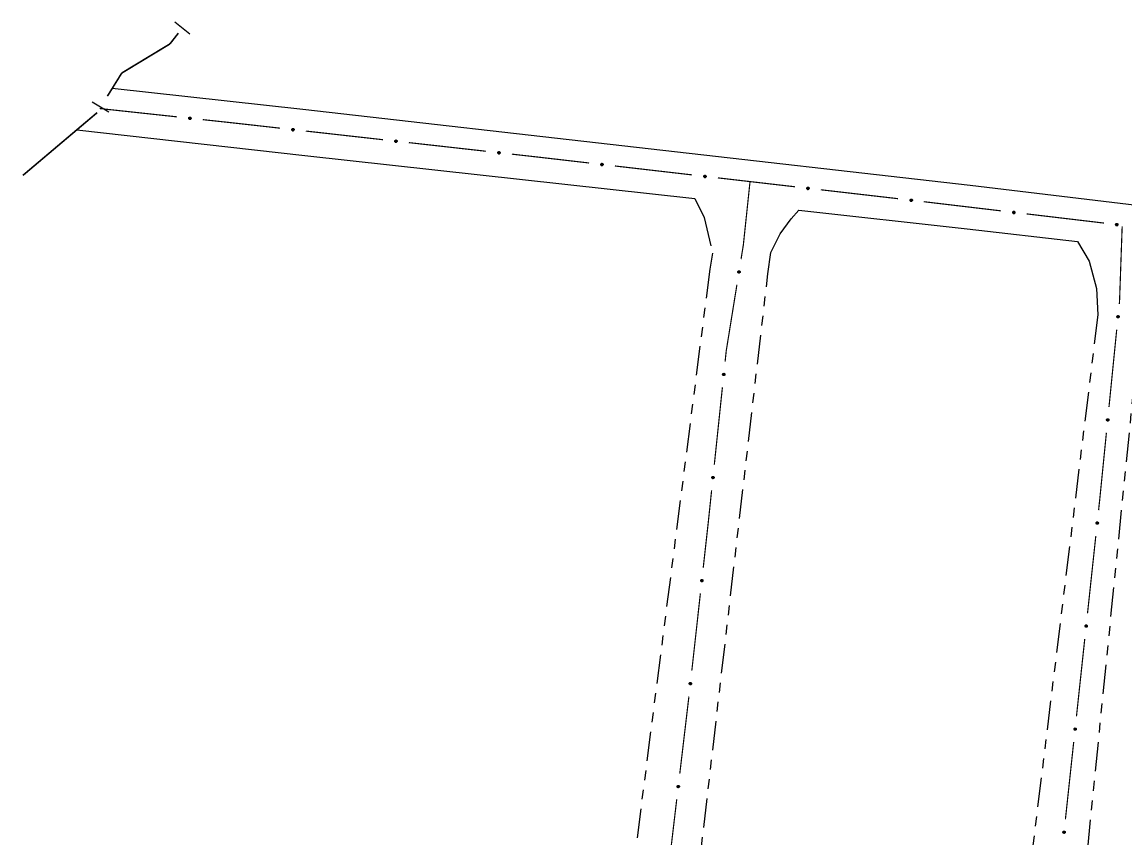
# Model space of a CAD drawing. Extents: x 211453 to 215163, y 4877397 to 4881305.
# Drawn here: x 212070 to 212240.3, y 4878752 to 4878878.1 of the extents above; entities that cross this region are included whole.
import ezdxf

# ---------------------------------------------------------------- set-up
doc = ezdxf.new("R2010")
doc.units = 0
doc.header["$LTSCALE"] = 1.5
doc.header["$MEASUREMENT"] = 0
doc.linetypes.add('TRACO_25', pattern=[8, 3, -1, 1, -1, 1, -1])
for name, color, linetype in [('LM-LIM-SETORES-BAIRROS', 250, 'CONTINUOUS'), ('SV-EIXO-ROD-ESTR', 7, 'CONTINUOUS'), ('SV-EIXO-RUA-N-PAV', 6, 'CONTINUOUS'), ('SV-EST-MUNIC-PAV', 20, 'CONTINUOUS'), ('SV-RUA-NAO-PAV', 7, 'CONTINUOUS')]:
    doc.layers.add(name, color=color, linetype=linetype)

msp = doc.modelspace()

# ---------------------------------------------------------------- linework, layer by layer
at = {"layer": 'LM-LIM-SETORES-BAIRROS'}
for points in [[(212095.887294, 4878876.277963), (212093.524779, 4878878.126888)], [(212083.359258, 4878864.196016), (212080.81054, 4878865.778431)]]:
    msp.add_lwpolyline(points, dxfattribs=at)
at = {"layer": 'LM-LIM-SETORES-BAIRROS', "const_width": 0.25}
for points in [[(212092.787227, 4878874.750612), (212094.089729, 4878876.41492)], [(212092.028529, 4878874.291865), (212092.787227, 4878874.750612)], [(212085.357481, 4878870.258208), (212092.028529, 4878874.291865)], [(212083.139843, 4878866.686368), (212085.24973, 4878870.084659)], [(212085.24973, 4878870.084659), (212085.357481, 4878870.258208)], [(212070.096079, 4878854.459353), (212081.552268, 4878864.142106)]]:
    msp.add_lwpolyline(points, dxfattribs=at)
at = {"layer": 'SV-EIXO-ROD-ESTR', "const_width": 0.18}
for points in [[(212081.956301, 4878864.780098), (212093.887315, 4878863.495219)], [(212097.86432, 4878863.066926), (212101.841324, 4878862.638633)], [(212101.841324, 4878862.638633), (212102.152491, 4878862.605123)], [(212102.152491, 4878862.605123), (212109.791663, 4878861.748652)], [(212113.766758, 4878861.302981), (212125.692042, 4878859.965969)], [(212129.667136, 4878859.520298), (212141.59242, 4878858.183286)], [(212145.567515, 4878857.737615), (212148.548836, 4878857.403362)], [(212148.548836, 4878857.403362), (212149.466661, 4878857.300461)], [(212149.466661, 4878857.300461), (212157.489697, 4878856.373354)], [(212161.463255, 4878855.914187), (212173.38393, 4878854.536687)], [(212177.357489, 4878854.07752), (212189.278164, 4878852.70002)], [(212193.251722, 4878852.240853), (212205.172397, 4878850.863352)], [(212209.145273, 4878850.398355), (212221.061724, 4878848.984778)], [(212225.033874, 4878848.513586), (212236.950325, 4878847.100009)]]:
    msp.add_lwpolyline(points, dxfattribs=at)
at = {"layer": 'SV-EIXO-ROD-ESTR'}
for points in [[(212095.744749, 4878863.405904), (212095.782399, 4878863.437123), (212095.82114, 4878863.456254), (212095.858045, 4878863.462911), (212095.89219, 4878863.46029), (212095.926821, 4878863.453674), (212095.960264, 4878863.4393), (212095.993849, 4878863.415125), (212096.02543, 4878863.377578), (212096.04242, 4878863.336603), (212096.050882, 4878863.300771), (212096.050199, 4878863.265009), (212096.043209, 4878863.231475), (212096.027129, 4878863.197229), (212096.002298, 4878863.163434), (212095.963774, 4878863.132591), (212095.925665, 4878863.114096), (212095.889799, 4878863.108594), (212095.853851, 4878863.109509), (212095.818576, 4878863.116687), (212095.785829, 4878863.130985), (212095.751847, 4878863.156048), (212095.72191, 4878863.194474), (212095.703028, 4878863.232273), (212095.697025, 4878863.268052), (212095.698722, 4878863.303423), (212095.704935, 4878863.338238), (212095.717984, 4878863.372458), (212095.744749, 4878863.405904)], [(212111.648689, 4878861.65122), (212111.686475, 4878861.682274), (212111.725299, 4878861.701236), (212111.762233, 4878861.707731), (212111.796367, 4878861.704961), (212111.830968, 4878861.698194), (212111.864348, 4878861.683674), (212111.897827, 4878861.659353), (212111.929243, 4878861.621668), (212111.946055, 4878861.580619), (212111.95436, 4878861.54475), (212111.95352, 4878861.508991), (212111.946383, 4878861.475488), (212111.930154, 4878861.441313), (212111.905176, 4878861.407626), (212111.866517, 4878861.376953), (212111.828327, 4878861.358624), (212111.792438, 4878861.353279), (212111.756494, 4878861.35435), (212111.721252, 4878861.361683), (212111.688567, 4878861.376124), (212111.654695, 4878861.401335), (212111.624926, 4878861.439892), (212111.60621, 4878861.477773), (212111.600363, 4878861.513578), (212111.602214, 4878861.548942), (212111.60858, 4878861.583729), (212111.621778, 4878861.617891), (212111.648689, 4878861.65122)], [(212127.549068, 4878859.868537), (212127.586853, 4878859.899591), (212127.625678, 4878859.918553), (212127.662611, 4878859.925048), (212127.696745, 4878859.922278), (212127.731347, 4878859.915511), (212127.764727, 4878859.900991), (212127.798205, 4878859.87667), (212127.829622, 4878859.838985), (212127.846433, 4878859.797936), (212127.854739, 4878859.762067), (212127.853899, 4878859.726308), (212127.846762, 4878859.692805), (212127.830533, 4878859.65863), (212127.805554, 4878859.624944), (212127.766896, 4878859.59427), (212127.728706, 4878859.575941), (212127.692817, 4878859.570596), (212127.656873, 4878859.571668), (212127.62163, 4878859.579), (212127.588946, 4878859.593441), (212127.555074, 4878859.618652), (212127.525304, 4878859.657209), (212127.506588, 4878859.69509), (212127.500741, 4878859.730895), (212127.502593, 4878859.766259), (212127.508959, 4878859.801046), (212127.522157, 4878859.835208), (212127.549068, 4878859.868537)], [(212143.449447, 4878858.085854), (212143.487232, 4878858.116908), (212143.526056, 4878858.13587), (212143.56299, 4878858.142366), (212143.597124, 4878858.139595), (212143.631725, 4878858.132828), (212143.665105, 4878858.118308), (212143.698584, 4878858.093987), (212143.730001, 4878858.056302), (212143.746812, 4878858.015253), (212143.755117, 4878857.979384), (212143.754278, 4878857.943625), (212143.747141, 4878857.910122), (212143.730912, 4878857.875947), (212143.705933, 4878857.842261), (212143.667275, 4878857.811587), (212143.629085, 4878857.793258), (212143.593196, 4878857.787913), (212143.557251, 4878857.788985), (212143.522009, 4878857.796317), (212143.489324, 4878857.810759), (212143.455452, 4878857.835969), (212143.425683, 4878857.874526), (212143.406967, 4878857.912407), (212143.40112, 4878857.948212), (212143.402972, 4878857.983576), (212143.409337, 4878858.018363), (212143.422536, 4878858.052525), (212143.449447, 4878858.085854)], [(212159.346382, 4878856.269617), (212159.384272, 4878856.300542), (212159.423161, 4878856.319372), (212159.460116, 4878856.325742), (212159.494241, 4878856.322856), (212159.528819, 4878856.315971), (212159.56215, 4878856.301338), (212159.595545, 4878856.276903), (212159.626834, 4878856.239112), (212159.643506, 4878856.198006), (212159.651689, 4878856.162109), (212159.650728, 4878856.126353), (212159.643477, 4878856.092874), (212159.627133, 4878856.058755), (212159.602039, 4878856.025153), (212159.563277, 4878855.994611), (212159.525025, 4878855.976412), (212159.489118, 4878855.971189), (212159.453178, 4878855.972383), (212159.41796, 4878855.979835), (212159.385325, 4878855.994387), (212159.351539, 4878856.019713), (212159.321901, 4878856.058371), (212159.303314, 4878856.096315), (212159.297588, 4878856.132139), (212159.29956, 4878856.167497), (212159.306043, 4878856.202262), (212159.319358, 4878856.236379), (212159.346382, 4878856.269617)], [(212175.240615, 4878854.43295), (212175.278506, 4878854.463875), (212175.317394, 4878854.482705), (212175.35435, 4878854.489075), (212175.388474, 4878854.486189), (212175.423052, 4878854.479304), (212175.456383, 4878854.464671), (212175.489779, 4878854.440236), (212175.521067, 4878854.402444), (212175.537739, 4878854.361339), (212175.545922, 4878854.325442), (212175.544962, 4878854.289686), (212175.537711, 4878854.256207), (212175.521366, 4878854.222088), (212175.496273, 4878854.188486), (212175.457511, 4878854.157944), (212175.419259, 4878854.139745), (212175.383352, 4878854.134522), (212175.347411, 4878854.135716), (212175.312194, 4878854.143167), (212175.279559, 4878854.15772), (212175.245772, 4878854.183046), (212175.216134, 4878854.221703), (212175.197547, 4878854.259648), (212175.191821, 4878854.295472), (212175.193793, 4878854.330829), (212175.200277, 4878854.365595), (212175.213591, 4878854.399712), (212175.240615, 4878854.43295)], [(212191.134849, 4878852.596282), (212191.172739, 4878852.627207), (212191.211628, 4878852.646038), (212191.248583, 4878852.652408), (212191.282707, 4878852.649521), (212191.317286, 4878852.642637), (212191.350616, 4878852.628004), (212191.384012, 4878852.603569), (212191.415301, 4878852.565777), (212191.431972, 4878852.524672), (212191.440156, 4878852.488775), (212191.439195, 4878852.453019), (212191.431944, 4878852.41954), (212191.415599, 4878852.385421), (212191.390506, 4878852.351819), (212191.351744, 4878852.321277), (212191.313492, 4878852.303077), (212191.277585, 4878852.297855), (212191.241644, 4878852.299048), (212191.206427, 4878852.3065), (212191.173792, 4878852.321053), (212191.140006, 4878852.346378), (212191.110367, 4878852.385036), (212191.09178, 4878852.422981), (212191.086055, 4878852.458805), (212191.088026, 4878852.494162), (212191.09451, 4878852.528928), (212191.107825, 4878852.563045), (212191.134849, 4878852.596282)], [(212207.089324, 4878850.753092), (212207.127308, 4878850.783902), (212207.166254, 4878850.802615), (212207.203228, 4878850.808873), (212207.237344, 4878850.805883), (212207.271901, 4878850.798894), (212207.305187, 4878850.78416), (212207.338509, 4878850.759624), (212207.369683, 4878850.721738), (212207.38623, 4878850.680582), (212207.394305, 4878850.644661), (212207.393236, 4878850.608908), (212207.385883, 4878850.575451), (212207.369435, 4878850.541381), (212207.344241, 4878850.507856), (212207.305386, 4878850.477431), (212207.267079, 4878850.459348), (212207.231157, 4878850.454234), (212207.19522, 4878850.455536), (212207.160025, 4878850.463095), (212207.127434, 4878850.477746), (212207.093725, 4878850.503174), (212207.064204, 4878850.541921), (212207.045732, 4878850.579922), (212207.040115, 4878850.615763), (212207.042193, 4878850.651114), (212207.048782, 4878850.68586), (212207.0622, 4878850.719936), (212207.089324, 4878850.753092)], [(212222.918086, 4878848.875421), (212222.95607, 4878848.906232), (212222.995015, 4878848.924944), (212223.03199, 4878848.931202), (212223.066105, 4878848.928213), (212223.100662, 4878848.921223), (212223.133949, 4878848.90649), (212223.16727, 4878848.881953), (212223.198444, 4878848.844067), (212223.214992, 4878848.802912), (212223.223066, 4878848.76699), (212223.221997, 4878848.731237), (212223.214645, 4878848.697781), (212223.198197, 4878848.663711), (212223.173002, 4878848.630185), (212223.134148, 4878848.599761), (212223.095841, 4878848.581677), (212223.059918, 4878848.576563), (212223.023982, 4878848.577865), (212222.988787, 4878848.585424), (212222.956196, 4878848.600075), (212222.922487, 4878848.625503), (212222.892965, 4878848.66425), (212222.874493, 4878848.702251), (212222.868876, 4878848.738092), (212222.870955, 4878848.773443), (212222.877544, 4878848.808189), (212222.890961, 4878848.842266), (212222.918086, 4878848.875421)], [(212238.806687, 4878846.990652), (212238.844671, 4878847.021463), (212238.883616, 4878847.040175), (212238.920591, 4878847.046433), (212238.954706, 4878847.043444), (212238.989264, 4878847.036454), (212239.02255, 4878847.021721), (212239.055871, 4878846.997184), (212239.087046, 4878846.959298), (212239.103593, 4878846.918143), (212239.111667, 4878846.882221), (212239.110598, 4878846.846468), (212239.103246, 4878846.813012), (212239.086798, 4878846.778942), (212239.061603, 4878846.745416), (212239.022749, 4878846.714992), (212238.984442, 4878846.696908), (212238.94852, 4878846.691794), (212238.912583, 4878846.693096), (212238.877388, 4878846.700655), (212238.844797, 4878846.715306), (212238.811088, 4878846.740734), (212238.781567, 4878846.779481), (212238.763094, 4878846.817482), (212238.757477, 4878846.853323), (212238.759556, 4878846.888674), (212238.766145, 4878846.92342), (212238.779562, 4878846.957497), (212238.806687, 4878846.990652)]]:
    msp.add_lwpolyline(points, close=True, dxfattribs=at)
for points in [[(212095.697025, 4878863.268052), (212096.050199, 4878863.265009)], [(212095.698722, 4878863.303423), (212096.050882, 4878863.300771)], [(212095.70041, 4878863.28503), (212096.048513, 4878863.28048)], [(212095.703028, 4878863.232273), (212096.043209, 4878863.231475)], [(212095.703395, 4878863.249026), (212096.04365, 4878863.248066)], [(212095.704935, 4878863.338238), (212096.04242, 4878863.336603)], [(212095.705712, 4878863.321515), (212096.041896, 4878863.320993)], [(212095.71452, 4878863.212145), (212096.030354, 4878863.213815)], [(212095.716148, 4878863.354701), (212096.029415, 4878863.35802)], [(212095.717984, 4878863.372458), (212096.02543, 4878863.377578)], [(212095.72191, 4878863.194474), (212096.027129, 4878863.197229)], [(212095.73201, 4878863.387303), (212096.005934, 4878863.394859)], [(212095.74086, 4878863.176371), (212096.011632, 4878863.180149)], [(212095.744749, 4878863.405904), (212095.993849, 4878863.415125)], [(212095.751847, 4878863.156048), (212096.002298, 4878863.163434)], [(212095.765948, 4878863.422076), (212095.969659, 4878863.427586)], [(212095.774568, 4878863.145293), (212095.975273, 4878863.148382)], [(212095.782399, 4878863.437123), (212095.960264, 4878863.4393)], [(212095.785829, 4878863.130985), (212095.963774, 4878863.132591)], [(212095.804436, 4878863.448124), (212095.934635, 4878863.446454)], [(212095.806586, 4878863.124003), (212095.938288, 4878863.123544)], [(212095.818576, 4878863.116687), (212095.925665, 4878863.114096)], [(212095.82114, 4878863.456254), (212095.926821, 4878863.453674)], [(212111.600363, 4878861.513578), (212111.95352, 4878861.508991)], [(212111.602214, 4878861.548942), (212111.95436, 4878861.54475)], [(212111.603822, 4878861.530541), (212111.951902, 4878861.52447)], [(212111.60621, 4878861.477773), (212111.946383, 4878861.475488)], [(212111.606649, 4878861.494524), (212111.946897, 4878861.492077)], [(212111.60858, 4878861.583729), (212111.946055, 4878861.580619)], [(212111.609283, 4878861.567002), (212111.945462, 4878861.565011)], [(212111.617613, 4878861.457595), (212111.933452, 4878861.457885)], [(212111.619864, 4878861.600142), (212111.933143, 4878861.602092)], [(212111.621778, 4878861.617891), (212111.929243, 4878861.621668)], [(212111.624926, 4878861.439892), (212111.930154, 4878861.441313)], [(212111.635869, 4878861.632675), (212111.909823, 4878861.639033)], [(212111.643797, 4878861.421706), (212111.914583, 4878861.4243)], [(212111.648689, 4878861.65122), (212111.897827, 4878861.659353)], [(212111.654695, 4878861.401335), (212111.905176, 4878861.407626)], [(212111.669958, 4878861.667299), (212111.873691, 4878861.671919)], [(212111.677369, 4878861.390481), (212111.878085, 4878861.392693)], [(212111.686475, 4878861.682274), (212111.864348, 4878861.683674)], [(212111.688567, 4878861.376124), (212111.866517, 4878861.376953)], [(212111.70856, 4878861.693179), (212111.838751, 4878861.69094)], [(212111.709293, 4878861.369052), (212111.840992, 4878861.368017)], [(212111.721252, 4878861.361683), (212111.828327, 4878861.358624)], [(212111.725299, 4878861.701236), (212111.830968, 4878861.698194)], [(212127.500741, 4878859.730895), (212127.853899, 4878859.726308)], [(212127.502593, 4878859.766259), (212127.854739, 4878859.762067)], [(212127.504201, 4878859.747858), (212127.85228, 4878859.741787)], [(212127.506588, 4878859.69509), (212127.846762, 4878859.692805)], [(212127.507028, 4878859.711842), (212127.847275, 4878859.709394)], [(212127.508959, 4878859.801046), (212127.846433, 4878859.797936)], [(212127.509662, 4878859.784319), (212127.845841, 4878859.782328)], [(212127.517992, 4878859.674913), (212127.83383, 4878859.675202)], [(212127.520243, 4878859.81746), (212127.833522, 4878859.819409)], [(212127.522157, 4878859.835208), (212127.829622, 4878859.838985)], [(212127.525304, 4878859.657209), (212127.830533, 4878859.65863)], [(212127.536248, 4878859.849992), (212127.810202, 4878859.85635)], [(212127.544175, 4878859.639023), (212127.814961, 4878859.641618)], [(212127.549068, 4878859.868537), (212127.798205, 4878859.87667)], [(212127.555074, 4878859.618652), (212127.805554, 4878859.624944)], [(212127.570337, 4878859.884616), (212127.77407, 4878859.889236)], [(212127.577747, 4878859.607798), (212127.778464, 4878859.61001)], [(212127.586853, 4878859.899591), (212127.764727, 4878859.900991)], [(212127.588946, 4878859.593441), (212127.766896, 4878859.59427)], [(212127.608939, 4878859.910496), (212127.739129, 4878859.908257)], [(212127.609672, 4878859.586369), (212127.741371, 4878859.585334)], [(212127.62163, 4878859.579), (212127.728706, 4878859.575941)], [(212127.625678, 4878859.918553), (212127.731347, 4878859.915511)], [(212143.40112, 4878857.948212), (212143.754278, 4878857.943625)], [(212143.402972, 4878857.983576), (212143.755117, 4878857.979384)], [(212143.404579, 4878857.965176), (212143.752659, 4878857.959104)], [(212143.406967, 4878857.912407), (212143.747141, 4878857.910122)], [(212143.407407, 4878857.929159), (212143.747654, 4878857.926711)], [(212143.409337, 4878858.018363), (212143.746812, 4878858.015253)], [(212143.41004, 4878858.001636), (212143.74622, 4878857.999645)], [(212143.41837, 4878857.89223), (212143.734209, 4878857.892519)], [(212143.420621, 4878858.034777), (212143.7339, 4878858.036726)], [(212143.422536, 4878858.052525), (212143.730001, 4878858.056302)], [(212143.425683, 4878857.874526), (212143.730912, 4878857.875947)], [(212143.436626, 4878858.067309), (212143.71058, 4878858.073667)], [(212143.444554, 4878857.85634), (212143.71534, 4878857.858935)], [(212143.449447, 4878858.085854), (212143.698584, 4878858.093987)], [(212143.455452, 4878857.835969), (212143.705933, 4878857.842261)], [(212143.470716, 4878858.101933), (212143.674448, 4878858.106553)], [(212143.478126, 4878857.825115), (212143.678843, 4878857.827327)], [(212143.487232, 4878858.116908), (212143.665105, 4878858.118308)], [(212143.489324, 4878857.810759), (212143.667275, 4878857.811587)], [(212143.509317, 4878858.127813), (212143.639508, 4878858.125574)], [(212143.51005, 4878857.803686), (212143.641749, 4878857.802651)], [(212143.522009, 4878857.796317), (212143.629085, 4878857.793258)], [(212143.526056, 4878858.13587), (212143.631725, 4878858.132828)], [(212159.297588, 4878856.132139), (212159.650728, 4878856.126353)], [(212159.29956, 4878856.167497), (212159.651689, 4878856.162109)], [(212159.301105, 4878856.149091), (212159.649162, 4878856.141838)], [(212159.303314, 4878856.096315), (212159.643477, 4878856.092874)], [(212159.30381, 4878856.113065), (212159.644047, 4878856.109462)], [(212159.306043, 4878856.202262), (212159.643506, 4878856.198006)], [(212159.30669, 4878856.185533), (212159.64286, 4878856.1824)], [(212159.314648, 4878856.076099), (212159.630486, 4878856.075316)], [(212159.317383, 4878856.218637), (212159.630667, 4878856.219523)], [(212159.319358, 4878856.236379), (212159.626834, 4878856.239112)], [(212159.321901, 4878856.058371), (212159.627133, 4878856.058755)], [(212159.333499, 4878856.251115), (212159.607473, 4878856.256543)], [(212159.34071, 4878856.040121), (212159.611503, 4878856.041795)], [(212159.346382, 4878856.269617), (212159.595545, 4878856.276903)], [(212159.351539, 4878856.019713), (212159.602039, 4878856.025153)], [(212159.367705, 4878856.285623), (212159.571453, 4878856.289551)], [(212159.374176, 4878856.008781), (212159.574899, 4878856.010312)], [(212159.384272, 4878856.300542), (212159.56215, 4878856.301338)], [(212159.385325, 4878855.994387), (212159.563277, 4878855.994611)], [(212159.406027, 4878855.987244), (212159.537722, 4878855.985762)], [(212159.406395, 4878856.311372), (212159.536577, 4878856.308691)], [(212159.41796, 4878855.979835), (212159.525025, 4878855.976412)], [(212159.423161, 4878856.319372), (212159.528819, 4878856.315971)], [(212175.191821, 4878854.295472), (212175.544962, 4878854.289686)], [(212175.193793, 4878854.330829), (212175.545922, 4878854.325442)], [(212175.195338, 4878854.312424), (212175.543395, 4878854.30517)], [(212175.197547, 4878854.259648), (212175.537711, 4878854.256207)], [(212175.198043, 4878854.276398), (212175.538281, 4878854.272795)], [(212175.200277, 4878854.365595), (212175.537739, 4878854.361339)], [(212175.200923, 4878854.348866), (212175.537094, 4878854.345733)], [(212175.208881, 4878854.239431), (212175.524719, 4878854.238648)], [(212175.211617, 4878854.38197), (212175.5249, 4878854.382856)], [(212175.213591, 4878854.399712), (212175.521067, 4878854.402444)], [(212175.216134, 4878854.221703), (212175.521366, 4878854.222088)], [(212175.227732, 4878854.414448), (212175.501706, 4878854.419876)], [(212175.234943, 4878854.203453), (212175.505736, 4878854.205128)], [(212175.240615, 4878854.43295), (212175.489779, 4878854.440236)], [(212175.245772, 4878854.183046), (212175.496273, 4878854.188486)], [(212175.261939, 4878854.448956), (212175.465686, 4878854.452884)], [(212175.268409, 4878854.172114), (212175.469132, 4878854.173644)], [(212175.278506, 4878854.463875), (212175.456383, 4878854.464671)], [(212175.279559, 4878854.15772), (212175.457511, 4878854.157944)], [(212175.30026, 4878854.150577), (212175.431955, 4878854.149095)], [(212175.300628, 4878854.474705), (212175.43081, 4878854.472024)], [(212175.312194, 4878854.143167), (212175.419259, 4878854.139745)], [(212175.317394, 4878854.482705), (212175.423052, 4878854.479304)], [(212191.086055, 4878852.458805), (212191.439195, 4878852.453019)], [(212191.088026, 4878852.494162), (212191.440156, 4878852.488775)], [(212191.089572, 4878852.475757), (212191.437629, 4878852.468503)], [(212191.09178, 4878852.422981), (212191.431944, 4878852.41954)], [(212191.092277, 4878852.43973), (212191.432514, 4878852.436128)], [(212191.09451, 4878852.528928), (212191.431972, 4878852.524672)], [(212191.095156, 4878852.512198), (212191.431327, 4878852.509066)], [(212191.103115, 4878852.402764), (212191.418953, 4878852.401981)], [(212191.10585, 4878852.545303), (212191.419134, 4878852.546188)], [(212191.107825, 4878852.563045), (212191.415301, 4878852.565777)], [(212191.110367, 4878852.385036), (212191.415599, 4878852.385421)], [(212191.121965, 4878852.577781), (212191.395939, 4878852.583209)], [(212191.129177, 4878852.366786), (212191.39997, 4878852.368461)], [(212191.134849, 4878852.596282), (212191.384012, 4878852.603569)], [(212191.140006, 4878852.346378), (212191.390506, 4878852.351819)], [(212191.156172, 4878852.612289), (212191.359919, 4878852.616217)], [(212191.162642, 4878852.335447), (212191.363365, 4878852.336977)], [(212191.172739, 4878852.627207), (212191.350616, 4878852.628004)], [(212191.194861, 4878852.638037), (212191.325044, 4878852.635356)], [(212191.211628, 4878852.646038), (212191.317286, 4878852.642637)], [(212191.173792, 4878852.321053), (212191.351744, 4878852.321277)], [(212191.194494, 4878852.31391), (212191.326188, 4878852.312428)], [(212191.206427, 4878852.3065), (212191.313492, 4878852.303077)], [(212207.042193, 4878850.651114), (212207.394305, 4878850.644661)], [(212207.043683, 4878850.632704), (212207.391716, 4878850.624397)], [(212207.048782, 4878850.68586), (212207.38623, 4878850.680582)], [(212207.049378, 4878850.669129), (212207.385537, 4878850.664978)], [(212207.060171, 4878850.702201), (212207.373456, 4878850.702138)], [(212207.0622, 4878850.719936), (212207.369683, 4878850.721738)], [(212207.076385, 4878850.734629), (212207.350374, 4878850.739228)], [(212207.089324, 4878850.753092), (212207.338509, 4878850.759624)], [(212207.110696, 4878850.769034), (212207.314454, 4878850.772345)], [(212207.127308, 4878850.783902), (212207.305187, 4878850.78416)], [(212207.149463, 4878850.794665), (212207.279637, 4878850.79159)], [(212207.166254, 4878850.802615), (212207.271901, 4878850.798894)], [(212207.040115, 4878850.615763), (212207.393236, 4878850.608908)], [(212207.045732, 4878850.579922), (212207.385883, 4878850.575451)], [(212207.046279, 4878850.59667), (212207.386503, 4878850.592037)], [(212207.057005, 4878850.559671), (212207.372839, 4878850.557932)], [(212207.064204, 4878850.541921), (212207.369435, 4878850.541381)], [(212207.082958, 4878850.523614), (212207.353755, 4878850.524469)], [(212207.093725, 4878850.503174), (212207.344241, 4878850.507856)], [(212207.116328, 4878850.492174), (212207.317055, 4878850.493096)], [(212207.127434, 4878850.477746), (212207.305386, 4878850.477431)], [(212207.148114, 4878850.47054), (212207.279804, 4878850.468659)], [(212207.160025, 4878850.463095), (212207.267079, 4878850.459348)], [(212222.978225, 4878848.916994), (212223.108398, 4878848.91392)], [(212222.995015, 4878848.924944), (212223.100662, 4878848.921223)], [(212222.868876, 4878848.738092), (212223.221997, 4878848.731237)], [(212222.870955, 4878848.773443), (212223.223066, 4878848.76699)], [(212222.872444, 4878848.755033), (212223.220478, 4878848.746726)], [(212222.874493, 4878848.702251), (212223.214645, 4878848.697781)], [(212222.87504, 4878848.718999), (212223.215265, 4878848.714366)], [(212222.877544, 4878848.808189), (212223.214992, 4878848.802912)], [(212222.878139, 4878848.791458), (212223.214299, 4878848.787308)], [(212222.885766, 4878848.682), (212223.201601, 4878848.680261)], [(212222.888933, 4878848.82453), (212223.202218, 4878848.824467)], [(212222.890961, 4878848.842266), (212223.198444, 4878848.844067)], [(212222.892965, 4878848.66425), (212223.198197, 4878848.663711)], [(212222.905147, 4878848.856959), (212223.179136, 4878848.861558)], [(212222.911719, 4878848.645943), (212223.182516, 4878848.646799)], [(212222.918086, 4878848.875421), (212223.16727, 4878848.881953)], [(212222.922487, 4878848.625503), (212223.173002, 4878848.630185)], [(212222.939458, 4878848.891363), (212223.143216, 4878848.894674)], [(212222.94509, 4878848.614503), (212223.145817, 4878848.615426)], [(212222.95607, 4878848.906232), (212223.133949, 4878848.90649)], [(212222.956196, 4878848.600075), (212223.134148, 4878848.599761)], [(212222.976876, 4878848.592869), (212223.108566, 4878848.590989)], [(212222.988787, 4878848.585424), (212223.095841, 4878848.581677)], [(212238.757477, 4878846.853323), (212239.110598, 4878846.846468)], [(212238.759556, 4878846.888674), (212239.111667, 4878846.882221)], [(212238.761046, 4878846.870264), (212239.109079, 4878846.861957)], [(212238.763094, 4878846.817482), (212239.103246, 4878846.813012)], [(212238.763642, 4878846.83423), (212239.103866, 4878846.829597)], [(212238.766145, 4878846.92342), (212239.103593, 4878846.918143)], [(212238.766741, 4878846.906689), (212239.1029, 4878846.902539)], [(212238.774368, 4878846.797231), (212239.090202, 4878846.795492)], [(212238.777534, 4878846.939761), (212239.090819, 4878846.939698)], [(212238.779562, 4878846.957497), (212239.087046, 4878846.959298)], [(212238.781567, 4878846.779481), (212239.086798, 4878846.778942)], [(212238.793748, 4878846.97219), (212239.067737, 4878846.976789)], [(212238.80032, 4878846.761174), (212239.071117, 4878846.76203)], [(212238.806687, 4878846.990652), (212239.055871, 4878846.997184)], [(212238.811088, 4878846.740734), (212239.061603, 4878846.745416)], [(212238.828059, 4878847.006594), (212239.031817, 4878847.009905)], [(212238.833691, 4878846.729734), (212239.034418, 4878846.730657)], [(212238.844671, 4878847.021463), (212239.02255, 4878847.021721)], [(212238.844797, 4878846.715306), (212239.022749, 4878846.714992)], [(212238.865477, 4878846.7081), (212238.997167, 4878846.70622)], [(212238.866826, 4878847.032225), (212238.996999, 4878847.029151)], [(212238.877388, 4878846.700655), (212238.984442, 4878846.696908)], [(212238.883616, 4878847.040175), (212238.989264, 4878847.036454)]]:
    msp.add_lwpolyline(points, dxfattribs=at)
at = {"layer": 'SV-EIXO-RUA-N-PAV', "const_width": 0.18}
for points in [[(212182.319526, 4878853.444841), (212181.377362, 4878844.494292)], [(212239.764254, 4878846.614678), (212239.378526, 4878835.621443)], [(212181.300098, 4878843.760282), (212180.939489, 4878841.527277)], [(212181.377362, 4878844.494292), (212181.300098, 4878843.760282)], [(212180.301788, 4878837.578437), (212178.707536, 4878827.706337)], [(212239.378526, 4878835.621443), (212239.356483, 4878834.993207)], [(212239.356483, 4878834.993207), (212239.319529, 4878834.623673)], [(212238.921514, 4878830.643524), (212237.72747, 4878818.703078)], [(212178.649587, 4878827.347502), (212178.479254, 4878825.719875)], [(212178.707536, 4878827.706337), (212178.649587, 4878827.347502)], [(212178.062923, 4878821.7416), (212176.81393, 4878809.806776)], [(212237.329455, 4878814.722929), (212236.334418, 4878804.772557)], [(212176.397599, 4878805.828502), (212175.981268, 4878801.850227)], [(212236.334418, 4878804.772557), (212236.298201, 4878804.410388)], [(212236.298201, 4878804.410388), (212236.12369, 4878802.783697)], [(212175.981268, 4878801.850227), (212175.897134, 4878801.046278)], [(212175.897134, 4878801.046278), (212175.104474, 4878793.898434)], [(212235.697019, 4878798.806519), (212234.417008, 4878786.874982)], [(212174.663597, 4878789.922805), (212173.340965, 4878777.995918)], [(212233.990337, 4878782.897803), (212232.710326, 4878770.966266)], [(212172.894031, 4878774.020983), (212171.48402, 4878762.10411)], [(212232.283655, 4878766.989087), (212231.003643, 4878755.05755)], [(212171.014016, 4878758.131818), (212169.839006, 4878748.201091)]]:
    msp.add_lwpolyline(points, dxfattribs=at)
at = {"layer": 'SV-EIXO-RUA-N-PAV'}
for points in [[(212180.752217, 4878839.677151), (212180.781404, 4878839.637906), (212180.798463, 4878839.598208), (212180.803162, 4878839.561003), (212180.798741, 4878839.527044), (212180.790306, 4878839.492811), (212180.774187, 4878839.460173), (212180.748272, 4878839.427912), (212180.709109, 4878839.398357), (212180.667294, 4878839.383554), (212180.631066, 4878839.376996), (212180.595389, 4878839.379567), (212180.562271, 4878839.388319), (212180.528922, 4878839.406184), (212180.496485, 4878839.432765), (212180.46772, 4878839.472864), (212180.451262, 4878839.511897), (212180.447663, 4878839.548002), (212180.450474, 4878839.583853), (212180.459505, 4878839.618699), (212180.475513, 4878839.650645), (212180.502335, 4878839.683256), (212180.542288, 4878839.711123), (212180.581032, 4878839.727982), (212180.617077, 4878839.732088), (212180.65231, 4878839.728525), (212180.686748, 4878839.720482), (212180.720231, 4878839.705644), (212180.752217, 4878839.677151)], [(212239.244353, 4878832.765613), (212239.275857, 4878832.728202), (212239.295283, 4878832.689608), (212239.30222, 4878832.652754), (212239.299859, 4878832.61859), (212239.293507, 4878832.58391), (212239.279388, 4878832.550358), (212239.255469, 4878832.516591), (212239.218163, 4878832.484724), (212239.177319, 4878832.467423), (212239.141552, 4878832.458688), (212239.105786, 4878832.459099), (212239.072199, 4878832.465835), (212239.037833, 4878832.481653), (212239.003849, 4878832.506226), (212238.972715, 4878832.544514), (212238.953929, 4878832.582482), (212238.948155, 4878832.618304), (212238.948796, 4878832.654259), (212238.955705, 4878832.689587), (212238.969754, 4878832.722442), (212238.994558, 4878832.756613), (212239.032755, 4878832.786843), (212239.070409, 4878832.806011), (212239.106141, 4878832.812287), (212239.141525, 4878832.810859), (212239.176386, 4878832.804911), (212239.210704, 4878832.792122), (212239.244353, 4878832.765613)], [(212178.395526, 4878823.86218), (212178.426857, 4878823.824625), (212178.446106, 4878823.785942), (212178.452873, 4878823.749057), (212178.450355, 4878823.714903), (212178.443843, 4878823.680253), (212178.42957, 4878823.646767), (212178.405496, 4878823.61311), (212178.368044, 4878823.581416), (212178.32712, 4878823.564302), (212178.291314, 4878823.555732), (212178.25555, 4878823.556308), (212178.221995, 4878823.563198), (212178.187701, 4878823.579174), (212178.153831, 4878823.603904), (212178.122873, 4878823.642335), (212178.104263, 4878823.680388), (212178.098653, 4878823.716237), (212178.09946, 4878823.752188), (212178.106532, 4878823.787484), (212178.120732, 4878823.820274), (212178.145692, 4878823.854331), (212178.184028, 4878823.884384), (212178.22177, 4878823.903379), (212178.257531, 4878823.90949), (212178.292907, 4878823.907899), (212178.327741, 4878823.901791), (212178.361999, 4878823.888844), (212178.395526, 4878823.86218)], [(212237.652293, 4878816.845017), (212237.683797, 4878816.807607), (212237.703223, 4878816.769013), (212237.710161, 4878816.732159), (212237.707799, 4878816.697995), (212237.701447, 4878816.663315), (212237.687329, 4878816.629763), (212237.66341, 4878816.595995), (212237.626104, 4878816.564129), (212237.58526, 4878816.546828), (212237.549493, 4878816.538093), (212237.513726, 4878816.538504), (212237.48014, 4878816.54524), (212237.445773, 4878816.561058), (212237.41179, 4878816.585631), (212237.380655, 4878816.623919), (212237.36187, 4878816.661887), (212237.356096, 4878816.697709), (212237.356736, 4878816.733664), (212237.363646, 4878816.768992), (212237.377695, 4878816.801847), (212237.402498, 4878816.836018), (212237.440696, 4878816.866248), (212237.47835, 4878816.885416), (212237.514082, 4878816.891692), (212237.549465, 4878816.890264), (212237.584326, 4878816.884315), (212237.618644, 4878816.871527), (212237.652293, 4878816.845017)], [(212176.730202, 4878807.949082), (212176.761533, 4878807.911527), (212176.780781, 4878807.872843), (212176.787549, 4878807.835959), (212176.785031, 4878807.801805), (212176.778519, 4878807.767155), (212176.764246, 4878807.733668), (212176.740172, 4878807.700011), (212176.70272, 4878807.668317), (212176.661796, 4878807.651204), (212176.62599, 4878807.642634), (212176.590225, 4878807.64321), (212176.55667, 4878807.6501), (212176.522377, 4878807.666076), (212176.488507, 4878807.690805), (212176.457549, 4878807.729236), (212176.438938, 4878807.76729), (212176.433329, 4878807.803139), (212176.434135, 4878807.83909), (212176.441207, 4878807.874385), (212176.455407, 4878807.907176), (212176.480368, 4878807.941233), (212176.518704, 4878807.971286), (212176.556446, 4878807.990281), (212176.592206, 4878807.996392), (212176.627583, 4878807.994801), (212176.662416, 4878807.988692), (212176.696675, 4878807.975746), (212176.730202, 4878807.949082)], [(212236.035133, 4878800.926227), (212236.066367, 4878800.88859), (212236.085514, 4878800.849857), (212236.092186, 4878800.812955), (212236.089579, 4878800.778808), (212236.082977, 4878800.744175), (212236.068617, 4878800.710726), (212236.044456, 4878800.677131), (212236.006921, 4878800.645535), (212235.965954, 4878800.628528), (212235.930125, 4878800.620051), (212235.894362, 4878800.620719), (212235.860825, 4878800.627697), (212235.826573, 4878800.643762), (212235.792768, 4878800.668579), (212235.76191, 4878800.707091), (212235.743398, 4878800.745193), (212235.737882, 4878800.781056), (212235.738782, 4878800.817005), (212235.745946, 4878800.852282), (212235.760231, 4878800.885035), (212235.78528, 4878800.919027), (212235.823694, 4878800.94898), (212235.861485, 4878800.967877), (212235.897261, 4878800.973895), (212235.932634, 4878800.972212), (212235.967451, 4878800.966013), (212236.001676, 4878800.952978), (212236.035133, 4878800.926227)], [(212175.009281, 4878792.041292), (212175.04038, 4878792.003544), (212175.05939, 4878791.964743), (212175.065929, 4878791.927817), (212175.0632, 4878791.89368), (212175.056475, 4878791.85907), (212175.041995, 4878791.825673), (212175.017714, 4878791.792165), (212174.980067, 4878791.760702), (212174.939039, 4878791.743842), (212174.90318, 4878791.735493), (212174.86742, 4878791.73629), (212174.833908, 4878791.743386), (212174.799714, 4878791.759574), (212174.765997, 4878791.784512), (212174.735277, 4878791.823133), (212174.716902, 4878791.861301), (212174.711514, 4878791.897184), (212174.712542, 4878791.933129), (212174.719832, 4878791.968381), (212174.734234, 4878792.001083), (212174.759404, 4878792.034985), (212174.797925, 4878792.064801), (212174.835783, 4878792.083562), (212174.871581, 4878792.089453), (212174.906947, 4878792.087644), (212174.941742, 4878792.08132), (212174.97592, 4878792.068163), (212175.009281, 4878792.041292)], [(212234.328451, 4878785.017511), (212234.359685, 4878784.979875), (212234.378832, 4878784.941141), (212234.385504, 4878784.904239), (212234.382897, 4878784.870092), (212234.376295, 4878784.835459), (212234.361935, 4878784.80201), (212234.337774, 4878784.768415), (212234.300239, 4878784.736819), (212234.259271, 4878784.719812), (212234.223443, 4878784.711335), (212234.18768, 4878784.712004), (212234.154143, 4878784.718981), (212234.119891, 4878784.735046), (212234.086086, 4878784.759864), (212234.055227, 4878784.798375), (212234.036716, 4878784.836477), (212234.0312, 4878784.87234), (212234.0321, 4878784.908289), (212234.039264, 4878784.943566), (212234.053549, 4878784.976319), (212234.078598, 4878785.010311), (212234.117012, 4878785.040265), (212234.154803, 4878785.059161), (212234.190579, 4878785.065179), (212234.225951, 4878785.063497), (212234.260769, 4878785.057298), (212234.294994, 4878785.044262), (212234.328451, 4878785.017511)], [(212173.245773, 4878776.138775), (212173.276872, 4878776.101028), (212173.295881, 4878776.062226), (212173.302421, 4878776.0253), (212173.299692, 4878775.991163), (212173.292966, 4878775.956553), (212173.278487, 4878775.923156), (212173.254206, 4878775.889648), (212173.216558, 4878775.858186), (212173.17553, 4878775.841325), (212173.139671, 4878775.832977), (212173.103911, 4878775.833773), (212173.070399, 4878775.84087), (212173.036205, 4878775.857057), (212173.002488, 4878775.881995), (212172.971768, 4878775.920617), (212172.953393, 4878775.958785), (212172.948005, 4878775.994667), (212172.949033, 4878776.030613), (212172.956323, 4878776.065864), (212172.970725, 4878776.098566), (212172.995895, 4878776.132468), (212173.034416, 4878776.162284), (212173.072275, 4878776.181046), (212173.108072, 4878776.186936), (212173.143438, 4878776.185127), (212173.178233, 4878776.178803), (212173.212411, 4878776.165646), (212173.245773, 4878776.138775)], [(212232.621769, 4878769.108795), (212232.653002, 4878769.071159), (212232.67215, 4878769.032426), (212232.678822, 4878768.995523), (212232.676215, 4878768.961377), (212232.669613, 4878768.926743), (212232.655253, 4878768.893294), (212232.631092, 4878768.8597), (212232.593557, 4878768.828103), (212232.552589, 4878768.811096), (212232.516761, 4878768.802619), (212232.480998, 4878768.803288), (212232.447461, 4878768.810265), (212232.413209, 4878768.82633), (212232.379403, 4878768.851148), (212232.348545, 4878768.889659), (212232.330034, 4878768.927761), (212232.324518, 4878768.963624), (212232.325418, 4878768.999573), (212232.332581, 4878769.03485), (212232.346867, 4878769.067603), (212232.371915, 4878769.101595), (212232.41033, 4878769.131549), (212232.448121, 4878769.150446), (212232.483897, 4878769.156464), (212232.519269, 4878769.154781), (212232.554087, 4878769.148582), (212232.588312, 4878769.135547), (212232.621769, 4878769.108795)], [(212171.375218, 4878760.247715), (212171.40604, 4878760.20974), (212171.424764, 4878760.1708), (212171.431033, 4878760.133827), (212171.428054, 4878760.099711), (212171.421075, 4878760.065152), (212171.406351, 4878760.031861), (212171.381825, 4878759.998532), (212171.343948, 4878759.967347), (212171.302797, 4878759.950787), (212171.266878, 4878759.942702), (212171.231125, 4878759.94376), (212171.197666, 4878759.951102), (212171.163591, 4878759.96754), (212171.130058, 4878759.992725), (212171.099622, 4878760.03157), (212171.081527, 4878760.069872), (212171.076402, 4878760.105793), (212171.077694, 4878760.14173), (212171.085242, 4878760.176927), (212171.099883, 4878760.209522), (212171.125301, 4878760.243239), (212171.16404, 4878760.272772), (212171.202035, 4878760.291255), (212171.237874, 4878760.296883), (212171.273226, 4878760.294815), (212171.307974, 4878760.288237), (212171.342054, 4878760.274829), (212171.375218, 4878760.247715)], [(212230.915087, 4878753.20008), (212230.94632, 4878753.162443), (212230.965468, 4878753.12371), (212230.97214, 4878753.086808), (212230.969533, 4878753.052661), (212230.962931, 4878753.018028), (212230.948571, 4878752.984578), (212230.924409, 4878752.950984), (212230.886875, 4878752.919387), (212230.845907, 4878752.90238), (212230.810079, 4878752.893904), (212230.774316, 4878752.894572), (212230.740779, 4878752.901549), (212230.706527, 4878752.917615), (212230.672721, 4878752.942432), (212230.641863, 4878752.980943), (212230.623352, 4878753.019045), (212230.617836, 4878753.054908), (212230.618736, 4878753.090858), (212230.625899, 4878753.126135), (212230.640185, 4878753.158888), (212230.665233, 4878753.19288), (212230.703647, 4878753.222833), (212230.741439, 4878753.24173), (212230.777215, 4878753.247748), (212230.812587, 4878753.246065), (212230.847405, 4878753.239866), (212230.881629, 4878753.226831), (212230.915087, 4878753.20008)]]:
    msp.add_lwpolyline(points, close=True, dxfattribs=at)
for points in [[(212180.459505, 4878839.618699), (212180.451262, 4878839.511897)], [(212180.467444, 4878839.630286), (212180.460031, 4878839.498792)], [(212180.475513, 4878839.650645), (212180.46772, 4878839.472864)], [(212180.490395, 4878839.661135), (212180.482881, 4878839.460547)], [(212180.502335, 4878839.683256), (212180.496485, 4878839.432765)], [(212180.52321, 4878839.693155), (212180.512684, 4878839.422561)], [(212180.542288, 4878839.711123), (212180.528922, 4878839.406184)], [(212180.560325, 4878839.71757), (212180.545315, 4878839.402088)], [(212180.581032, 4878839.727982), (212180.562271, 4878839.388319)], [(212180.597742, 4878839.726731), (212180.578816, 4878839.387002)], [(212180.617077, 4878839.732088), (212180.595389, 4878839.379567)], [(212180.633853, 4878839.727811), (212180.610928, 4878839.380434)], [(212180.65231, 4878839.728525), (212180.631066, 4878839.376996)], [(212180.670007, 4878839.72059), (212180.651733, 4878839.384902)], [(212180.686748, 4878839.720482), (212180.667294, 4878839.383554)], [(212180.702596, 4878839.708416), (212180.689368, 4878839.395411)], [(212180.720231, 4878839.705644), (212180.709109, 4878839.398357)], [(212180.734315, 4878839.690854), (212180.727395, 4878839.416914)], [(212180.752217, 4878839.677151), (212180.748272, 4878839.427912)], [(212180.767247, 4878839.655128), (212180.761992, 4878839.45141)], [(212180.781404, 4878839.637906), (212180.774187, 4878839.460173)], [(212180.791226, 4878839.615318), (212180.782684, 4878839.485388)], [(212180.798463, 4878839.598208), (212180.790306, 4878839.492811)], [(212238.955705, 4878832.689587), (212238.953929, 4878832.582482)], [(212238.96293, 4878832.701633), (212238.963474, 4878832.569931)], [(212238.969754, 4878832.722442), (212238.972715, 4878832.544514)], [(212238.983976, 4878832.733811), (212238.988592, 4878832.533136)], [(212238.994558, 4878832.756613), (212239.003849, 4878832.506226)], [(212239.014796, 4878832.767755), (212239.020635, 4878832.49702)], [(212239.032755, 4878832.786843), (212239.037833, 4878832.481653)], [(212239.05037, 4878832.794367), (212239.054443, 4878832.478554)], [(212239.070409, 4878832.806011), (212239.072199, 4878832.465835)], [(212239.087165, 4878832.805772), (212239.088794, 4878832.46552)], [(212239.106141, 4878832.812287), (212239.105786, 4878832.459099)], [(212239.123145, 4878832.809031), (212239.121244, 4878832.460903)], [(212239.141525, 4878832.810859), (212239.141552, 4878832.458688)], [(212239.159668, 4878832.804007), (212239.161705, 4878832.467828)], [(212239.176386, 4878832.804911), (212239.177319, 4878832.467423)], [(212239.192933, 4878832.793824), (212239.198636, 4878832.480591)], [(212239.210704, 4878832.792122), (212239.218163, 4878832.484724)], [(212239.225655, 4878832.77821), (212239.235295, 4878832.504351)], [(212239.244353, 4878832.765613), (212239.255469, 4878832.516591)], [(212239.260685, 4878832.744538), (212239.267745, 4878832.540875)], [(212239.275857, 4878832.728202), (212239.279388, 4878832.550358)], [(212239.287025, 4878832.706249), (212239.286347, 4878832.576041)], [(212239.295283, 4878832.689608), (212239.293507, 4878832.58391)], [(212178.106532, 4878823.787484), (212178.104263, 4878823.680388)], [(212178.113812, 4878823.799496), (212178.113749, 4878823.667793)], [(212178.120732, 4878823.820274), (212178.122873, 4878823.642335)], [(212178.135005, 4878823.831578), (212178.138698, 4878823.630883)], [(212178.145692, 4878823.854331), (212178.153831, 4878823.603904)], [(212178.165982, 4878823.865379), (212178.170574, 4878823.59462)], [(212178.184028, 4878823.884384), (212178.187701, 4878823.579174)], [(212178.201677, 4878823.891827), (212178.204297, 4878823.575999)], [(212178.22177, 4878823.903379), (212178.221995, 4878823.563198)], [(212178.238524, 4878823.903063), (212178.238587, 4878823.562807)], [(212178.257531, 4878823.90949), (212178.25555, 4878823.556308)], [(212178.274519, 4878823.906156), (212178.271016, 4878823.558041)], [(212178.292907, 4878823.907899), (212178.291314, 4878823.555732)], [(212178.311019, 4878823.900964), (212178.311508, 4878823.564779)], [(212178.327741, 4878823.901791), (212178.32712, 4878823.564302)], [(212178.344237, 4878823.890628), (212178.348498, 4878823.577372)], [(212178.361999, 4878823.888844), (212178.368044, 4878823.581416)], [(212178.376886, 4878823.874863), (212178.385266, 4878823.600964)], [(212178.395526, 4878823.86218), (212178.405496, 4878823.61311)], [(212178.411761, 4878823.84103), (212178.417884, 4878823.637337)], [(212178.426857, 4878823.824625), (212178.42957, 4878823.646767)], [(212178.437925, 4878823.802621), (212178.436647, 4878823.672417)], [(212178.446106, 4878823.785942), (212178.443843, 4878823.680253)], [(212237.363646, 4878816.768992), (212237.36187, 4878816.661887)], [(212237.370871, 4878816.781038), (212237.371414, 4878816.649336)], [(212237.377695, 4878816.801847), (212237.380655, 4878816.623919)], [(212237.391916, 4878816.813216), (212237.396532, 4878816.612541)], [(212237.402498, 4878816.836018), (212237.41179, 4878816.585631)], [(212237.422737, 4878816.84716), (212237.428575, 4878816.576425)], [(212237.440696, 4878816.866248), (212237.445773, 4878816.561058)], [(212237.45831, 4878816.873772), (212237.462383, 4878816.557959)], [(212237.47835, 4878816.885416), (212237.48014, 4878816.54524)], [(212237.495105, 4878816.885177), (212237.496734, 4878816.544925)], [(212237.514082, 4878816.891692), (212237.513726, 4878816.538504)], [(212237.531085, 4878816.888436), (212237.529185, 4878816.540308)], [(212237.549465, 4878816.890264), (212237.549493, 4878816.538093)], [(212237.567609, 4878816.883412), (212237.569646, 4878816.547233)], [(212237.584326, 4878816.884315), (212237.58526, 4878816.546828)], [(212237.600874, 4878816.873229), (212237.606576, 4878816.559996)], [(212237.618644, 4878816.871527), (212237.626104, 4878816.564129)], [(212237.633596, 4878816.857615), (212237.643236, 4878816.583756)], [(212237.652293, 4878816.845017), (212237.66341, 4878816.595995)], [(212237.668626, 4878816.823943), (212237.675686, 4878816.62028)], [(212237.683797, 4878816.807607), (212237.687329, 4878816.629763)], [(212237.694966, 4878816.785654), (212237.694287, 4878816.655446)], [(212237.703223, 4878816.769013), (212237.701447, 4878816.663315)], [(212176.441207, 4878807.874385), (212176.438938, 4878807.76729)], [(212176.448488, 4878807.886398), (212176.448425, 4878807.754695)], [(212176.455407, 4878807.907176), (212176.457549, 4878807.729236)], [(212176.469681, 4878807.91848), (212176.473373, 4878807.717785)], [(212176.480368, 4878807.941233), (212176.488507, 4878807.690805)], [(212176.500658, 4878807.952281), (212176.50525, 4878807.681522)], [(212176.518704, 4878807.971286), (212176.522377, 4878807.666076)], [(212176.536353, 4878807.978729), (212176.538972, 4878807.662901)], [(212176.556446, 4878807.990281), (212176.55667, 4878807.6501)], [(212176.5732, 4878807.989965), (212176.573263, 4878807.649708)], [(212176.592206, 4878807.996392), (212176.590225, 4878807.64321)], [(212176.609195, 4878807.993058), (212176.605692, 4878807.644943)], [(212176.627583, 4878807.994801), (212176.62599, 4878807.642634)], [(212176.645695, 4878807.987866), (212176.646184, 4878807.651681)], [(212176.662416, 4878807.988692), (212176.661796, 4878807.651204)], [(212176.678913, 4878807.97753), (212176.683173, 4878807.664274)], [(212176.696675, 4878807.975746), (212176.70272, 4878807.668317)], [(212176.711562, 4878807.961765), (212176.719942, 4878807.687865)], [(212176.730202, 4878807.949082), (212176.740172, 4878807.700011)], [(212176.746437, 4878807.927932), (212176.75256, 4878807.724239)], [(212176.761533, 4878807.911527), (212176.764246, 4878807.733668)], [(212176.772601, 4878807.889523), (212176.771322, 4878807.759319)], [(212176.780781, 4878807.872843), (212176.778519, 4878807.767155)], [(212235.745946, 4878800.852282), (212235.743398, 4878800.745193)], [(212235.753257, 4878800.864275), (212235.752852, 4878800.732573)], [(212235.760231, 4878800.885035), (212235.76191, 4878800.707091)], [(212235.774534, 4878800.896302), (212235.777705, 4878800.695598)], [(212235.78528, 4878800.919027), (212235.792768, 4878800.668579)], [(212235.805598, 4878800.930023), (212235.809487, 4878800.659252)], [(212235.823694, 4878800.94898), (212235.826573, 4878800.643762)], [(212235.841362, 4878800.956378), (212235.843161, 4878800.640544)], [(212235.861485, 4878800.967877), (212235.860825, 4878800.627697)], [(212235.878238, 4878800.967517), (212235.877417, 4878800.627262)], [(212235.897261, 4878800.973895), (212235.894362, 4878800.620719)], [(212235.914241, 4878800.970517), (212235.909833, 4878800.622412)], [(212235.932634, 4878800.972212), (212235.930125, 4878800.620051)], [(212235.950728, 4878800.96523), (212235.950343, 4878800.629045)], [(212235.967451, 4878800.966013), (212235.965954, 4878800.628528)], [(212235.983918, 4878800.954808), (212235.987365, 4878800.641542)], [(212236.001676, 4878800.952978), (212236.006921, 4878800.645535)], [(212236.016527, 4878800.938958), (212236.024194, 4878800.665038)], [(212236.035133, 4878800.926227), (212236.044456, 4878800.677131)], [(212236.051313, 4878800.905035), (212236.056907, 4878800.701327)], [(212236.066367, 4878800.88859), (212236.068617, 4878800.710726)], [(212236.077377, 4878800.866557), (212236.075761, 4878800.736357)], [(212236.085514, 4878800.849857), (212236.082977, 4878800.744175)], [(212174.719832, 4878791.968381), (212174.716902, 4878791.861301)], [(212174.727186, 4878791.980348), (212174.72631, 4878791.848648)], [(212174.734234, 4878792.001083), (212174.735277, 4878791.823133)], [(212174.748577, 4878792.012298), (212174.751031, 4878791.811585)], [(212174.759404, 4878792.034985), (212174.765997, 4878791.784512)], [(212174.779762, 4878792.045908), (212174.782682, 4878791.775125)], [(212174.797925, 4878792.064801), (212174.799714, 4878791.759574)], [(212174.815619, 4878792.072135), (212174.81629, 4878791.756297)], [(212174.835783, 4878792.083562), (212174.833908, 4878791.743386)], [(212174.852535, 4878792.083143), (212174.850498, 4878791.742893)], [(212174.871581, 4878792.089453), (212174.86742, 4878791.73629)], [(212174.888549, 4878792.086014), (212174.882897, 4878791.737927)], [(212174.906947, 4878792.087644), (212174.90318, 4878791.735493)], [(212174.925016, 4878792.080597), (212174.92343, 4878791.744415)], [(212174.941742, 4878792.08132), (212174.939039, 4878791.743842)], [(212174.958169, 4878792.070056), (212174.960496, 4878791.756779)], [(212174.97592, 4878792.068163), (212174.980067, 4878791.760702)], [(212174.990721, 4878792.05409), (212174.997409, 4878791.780144)], [(212175.009281, 4878792.041292), (212175.017714, 4878791.792165)], [(212175.025386, 4878792.020042), (212175.030251, 4878791.816315)], [(212175.04038, 4878792.003544), (212175.041995, 4878791.825673)], [(212175.051312, 4878791.981472), (212175.04923, 4878791.851279)], [(212175.05939, 4878791.964743), (212175.056475, 4878791.85907)], [(212234.039264, 4878784.943566), (212234.036716, 4878784.836477)], [(212234.046575, 4878784.95556), (212234.04617, 4878784.823857)], [(212234.053549, 4878784.976319), (212234.055227, 4878784.798375)], [(212234.067852, 4878784.987586), (212234.071022, 4878784.786882)], [(212234.078598, 4878785.010311), (212234.086086, 4878784.759864)], [(212234.098916, 4878785.021307), (212234.102804, 4878784.750536)], [(212234.117012, 4878785.040265), (212234.119891, 4878784.735046)], [(212234.13468, 4878785.047662), (212234.136479, 4878784.731828)], [(212234.154803, 4878785.059161), (212234.154143, 4878784.718981)], [(212234.171556, 4878785.058802), (212234.170735, 4878784.718546)], [(212234.190579, 4878785.065179), (212234.18768, 4878784.712004)], [(212234.207559, 4878785.061801), (212234.203151, 4878784.713697)], [(212234.225951, 4878785.063497), (212234.223443, 4878784.711335)], [(212234.244045, 4878785.056514), (212234.243661, 4878784.720329)], [(212234.260769, 4878785.057298), (212234.259271, 4878784.719812)], [(212234.277236, 4878785.046092), (212234.280683, 4878784.732826)], [(212234.294994, 4878785.044262), (212234.300239, 4878784.736819)], [(212234.309845, 4878785.030243), (212234.317512, 4878784.756322)], [(212234.328451, 4878785.017511), (212234.337774, 4878784.768415)], [(212234.344631, 4878784.996319), (212234.350224, 4878784.792611)], [(212234.359685, 4878784.979875), (212234.361935, 4878784.80201)], [(212234.370695, 4878784.957842), (212234.369078, 4878784.827642)], [(212234.378832, 4878784.941141), (212234.376295, 4878784.835459)], [(212172.956323, 4878776.065864), (212172.953393, 4878775.958785)], [(212172.963677, 4878776.077831), (212172.962801, 4878775.946131)], [(212172.970725, 4878776.098566), (212172.971768, 4878775.920617)], [(212172.985068, 4878776.109781), (212172.987522, 4878775.909068)], [(212172.995895, 4878776.132468), (212173.002488, 4878775.881995)], [(212173.016253, 4878776.143391), (212173.019174, 4878775.872609)], [(212173.034416, 4878776.162284), (212173.036205, 4878775.857057)], [(212173.052111, 4878776.169618), (212173.052781, 4878775.85378)], [(212173.072275, 4878776.181046), (212173.070399, 4878775.84087)], [(212173.089026, 4878776.180626), (212173.08699, 4878775.840376)], [(212173.108072, 4878776.186936), (212173.103911, 4878775.833773)], [(212173.12504, 4878776.183497), (212173.119388, 4878775.83541)], [(212173.143438, 4878776.185127), (212173.139671, 4878775.832977)], [(212173.161507, 4878776.17808), (212173.159921, 4878775.841899)], [(212173.178233, 4878776.178803), (212173.17553, 4878775.841325)], [(212173.19466, 4878776.167539), (212173.196988, 4878775.854263)], [(212173.212411, 4878776.165646), (212173.216558, 4878775.858186)], [(212173.227212, 4878776.151573), (212173.233901, 4878775.877627)], [(212173.245773, 4878776.138775), (212173.254206, 4878775.889648)], [(212173.261877, 4878776.117526), (212173.266743, 4878775.913799)], [(212173.276872, 4878776.101028), (212173.278487, 4878775.923156)], [(212173.287803, 4878776.078955), (212173.285722, 4878775.948762)], [(212173.295881, 4878776.062226), (212173.292966, 4878775.956553)], [(212232.332581, 4878769.03485), (212232.330034, 4878768.927761)], [(212232.339893, 4878769.046844), (212232.339488, 4878768.915142)], [(212232.346867, 4878769.067603), (212232.348545, 4878768.889659)], [(212232.361169, 4878769.07887), (212232.36434, 4878768.878167)], [(212232.371915, 4878769.101595), (212232.379403, 4878768.851148)], [(212232.392234, 4878769.112591), (212232.396122, 4878768.841821)], [(212232.41033, 4878769.131549), (212232.413209, 4878768.82633)], [(212232.427998, 4878769.138946), (212232.429796, 4878768.823112)], [(212232.448121, 4878769.150446), (212232.447461, 4878768.810265)], [(212232.464874, 4878769.150086), (212232.464053, 4878768.809831)], [(212232.483897, 4878769.156464), (212232.480998, 4878768.803288)], [(212232.500877, 4878769.153085), (212232.496469, 4878768.804981)], [(212232.519269, 4878769.154781), (212232.516761, 4878768.802619)], [(212232.537363, 4878769.147799), (212232.536979, 4878768.811614)], [(212232.554087, 4878769.148582), (212232.552589, 4878768.811096)], [(212232.570554, 4878769.137376), (212232.574, 4878768.82411)], [(212232.588312, 4878769.135547), (212232.593557, 4878768.828103)], [(212232.603162, 4878769.121527), (212232.61083, 4878768.847606)], [(212232.621769, 4878769.108795), (212232.631092, 4878768.8597)], [(212232.637949, 4878769.087603), (212232.643542, 4878768.883895)], [(212232.653002, 4878769.071159), (212232.655253, 4878768.893294)], [(212232.664013, 4878769.049126), (212232.662396, 4878768.918926)], [(212232.67215, 4878769.032426), (212232.669613, 4878768.926743)], [(212171.085242, 4878760.176927), (212171.081527, 4878760.069872)], [(212171.092684, 4878760.18884), (212171.090842, 4878760.05715)], [(212171.099883, 4878760.209522), (212171.099622, 4878760.03157)], [(212171.114308, 4878760.220632), (212171.115291, 4878760.019906)], [(212171.125301, 4878760.243239), (212171.130058, 4878759.992725)], [(212171.145738, 4878760.254013), (212171.146674, 4878759.983216)], [(212171.16404, 4878760.272772), (212171.163591, 4878759.96754)], [(212171.181787, 4878760.279976), (212171.180143, 4878759.964141)], [(212171.202035, 4878760.291255), (212171.197666, 4878759.951102)], [(212171.218783, 4878760.290713), (212171.214252, 4878759.950487)], [(212171.237874, 4878760.296883), (212171.231125, 4878759.94376)], [(212171.254816, 4878760.29332), (212171.246613, 4878759.945284)], [(212171.273226, 4878760.294815), (212171.266878, 4878759.942702)], [(212171.291243, 4878760.287636), (212171.287193, 4878759.951475)], [(212171.307974, 4878760.288237), (212171.302797, 4878759.950787)], [(212171.324318, 4878760.276852), (212171.324349, 4878759.963567)], [(212171.342054, 4878760.274829), (212171.343948, 4878759.967347)], [(212171.356752, 4878760.260648), (212171.361432, 4878759.98666)], [(212171.375218, 4878760.247715), (212171.381825, 4878759.998532)], [(212171.391166, 4878760.226347), (212171.394539, 4878760.02259)], [(212171.40604, 4878760.20974), (212171.406351, 4878760.031861)], [(212171.416809, 4878760.187588), (212171.413773, 4878760.057414)], [(212171.424764, 4878760.1708), (212171.421075, 4878760.065152)], [(212230.625899, 4878753.126135), (212230.623352, 4878753.019045)], [(212230.633211, 4878753.138128), (212230.632805, 4878753.006426)], [(212230.640185, 4878753.158888), (212230.641863, 4878752.980943)], [(212230.654487, 4878753.170154), (212230.657658, 4878752.969451)], [(212230.665233, 4878753.19288), (212230.672721, 4878752.942432)], [(212230.685552, 4878753.203875), (212230.68944, 4878752.933105)], [(212230.703647, 4878753.222833), (212230.706527, 4878752.917615)], [(212230.721316, 4878753.23023), (212230.723114, 4878752.914396)], [(212230.741439, 4878753.24173), (212230.740779, 4878752.901549)], [(212230.758192, 4878753.24137), (212230.757371, 4878752.901115)], [(212230.777215, 4878753.247748), (212230.774316, 4878752.894572)], [(212230.794195, 4878753.24437), (212230.789787, 4878752.896265)], [(212230.812587, 4878753.246065), (212230.810079, 4878752.893904)], [(212230.830681, 4878753.239083), (212230.830296, 4878752.902898)], [(212230.847405, 4878753.239866), (212230.845907, 4878752.90238)], [(212230.863872, 4878753.228661), (212230.867318, 4878752.915395)], [(212230.881629, 4878753.226831), (212230.886875, 4878752.919387)], [(212230.89648, 4878753.212811), (212230.904148, 4878752.938891)], [(212230.915087, 4878753.20008), (212230.924409, 4878752.950984)], [(212230.931267, 4878753.178888), (212230.93686, 4878752.975179)], [(212230.94632, 4878753.162443), (212230.948571, 4878752.984578)], [(212230.957331, 4878753.14041), (212230.955714, 4878753.01021)], [(212230.965468, 4878753.12371), (212230.962931, 4878753.018028)]]:
    msp.add_lwpolyline(points, dxfattribs=at)
at = {"layer": 'SV-EST-MUNIC-PAV', "linetype": 'Continuous'}
for points in [[(212362.088205, 4878835.675092, 13.511929), (212335.469045, 4878838.601964, 12.253222), (212216.294365, 4878852.919609, 10.239292), (212113.300257, 4878864.607602, 9.353163), (212083.870319, 4878867.86291, 9.353163)], [(212078.399692, 4878861.477554, 9.413581), (212113.599625, 4878857.537893, 9.413581), (212173.794506, 4878850.875209, 9.413581)], [(212189.83352, 4878849.099927, 9.413581), (212215.853729, 4878846.219874, 10.138596), (212232.877903, 4878844.268669, 10.138596)]]:
    msp.add_polyline3d(points, dxfattribs=at)
at = {"layer": 'SV-RUA-NAO-PAV', "linetype": 'TRACO_25'}
for points in [[(212173.794506, 4878850.875209, 10.138596), (212175.251849, 4878847.979198, 10.138596), (212176.511409, 4878842.479439, 10.138596), (212176.1177, 4878839.979176, 10.138596), (212150.651658, 4878640.847219, 13.199769), (212132.281862, 4878503.580733, 15.624972), (212119.809542, 4878399.169905, 15.624972), (212108.471672, 4878316.821201, 15.624972), (212104.787649, 4878288.877768, 15.624972), (212116.080097, 4878287.407863, 15.624972), (212121.222974, 4878322.706418, 15.624972), (212140.570485, 4878454.046764, 15.624972), (212146.058783, 4878502.196571, 15.64267), (212160.731836, 4878637.257515, 13.411232), (212210.923746, 4878630.558533, 14.085898), (212195.46935, 4878497.232309, 15.143212), (212172.706186, 4878300.483676, 16.049709), (212185.756258, 4878300.314234, 16.315168), (212208.537556, 4878495.919352, 17.430101), (212220.474693, 4878610.714185, 13.159491), (212227.279474, 4878678.884606, 13.159491), (212242.641919, 4878832.352196, 10.652148), (212243.494461, 4878839.030577, 10.501103), (212245.171449, 4878842.85966, 10.491034)], [(212232.877903, 4878844.268669, 10.360128), (212234.654217, 4878841.220356, 10.440685), (212235.793889, 4878837.010544, 10.410477), (212236.003622, 4878832.917157, 10.430615), (212212.324614, 4878639.278201, 13.824088), (212162.762786, 4878646.51717, 13.521998), (212185.086464, 4878839.272974, 13.521998), (212185.531871, 4878842.56957, 10.28964), (212186.976235, 4878845.439635, 10.28964), (212188.69531, 4878847.756649, 10.28964), (212189.83352, 4878849.099927, 10.259432)]]:
    msp.add_polyline3d(points, dxfattribs=at)

doc.saveas('drawing.dxf')
